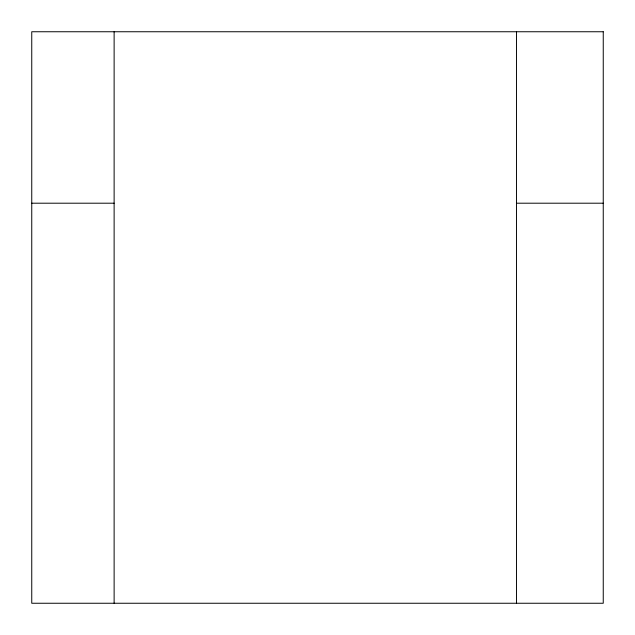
<?xml version="1.0" encoding="UTF-8"?>
<svg xmlns="http://www.w3.org/2000/svg" width="635" height="635" viewBox="0 0 635 635"><rect width="100%" height="100%" fill="white"/><g stroke="black" fill="none" stroke-linecap="round" stroke-linejoin="round"><path stroke-width="0.95" d="M31.75 203.2L114.125 203.2M516.485 203.2L603.25 203.2M516.485 31.75L516.485 603.25M114.125 31.75L114.125 603.25M603.25 31.75L31.75 31.75L31.75 603.25L603.25 603.25L603.25 31.75"/></g></svg>
